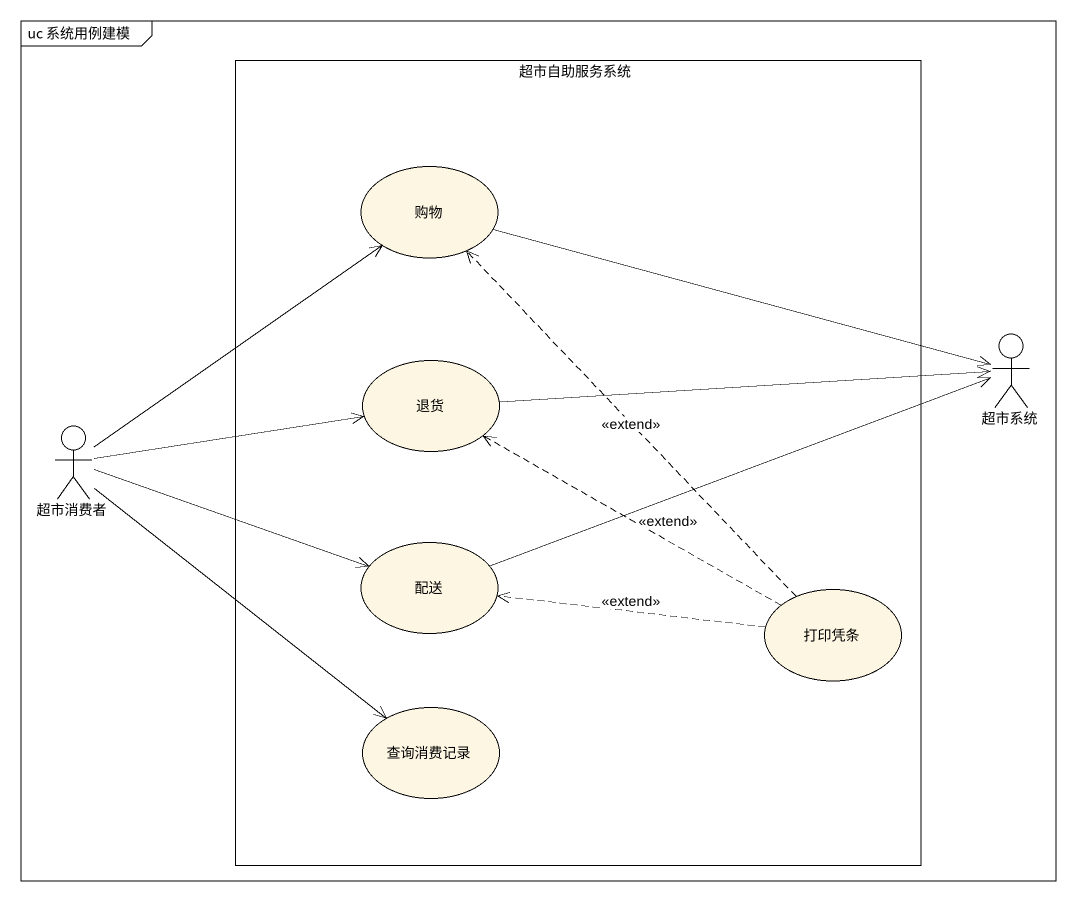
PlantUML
@startuml
mainframe uc 系统用例建模
rectangle 超市自助服务系统 {
  usecase 购物
  usecase 退货
  usecase 配送
  usecase 打印凭条
  usecase 查询消费记录
}
actor 超市系统
actor 超市消费者
购物 -right-> 超市系统
退货 -right-> 超市系统
超市消费者 -up-> 购物
超市消费者 -right-> 退货
超市消费者 -right-> 配送
超市消费者 --> 查询消费记录
配送 -right-> 超市系统
打印凭条 .up.> 购物 : <<extend>>
打印凭条 .left.> 退货 : <<extend>>
打印凭条 .left.> 配送 : <<extend>>
@enduml
